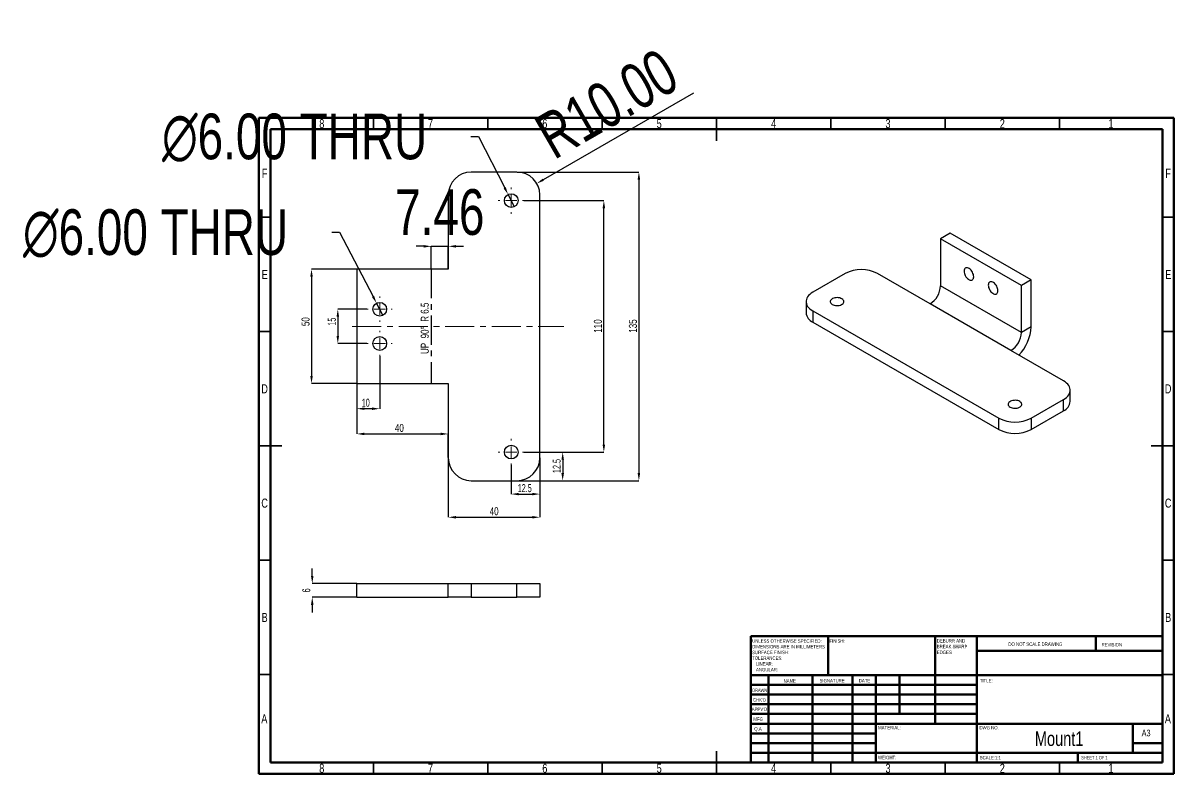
# Model space of a CAD drawing. Header units: inches. Extents: x 1517 to 7040, y -2638 to 1148.
# Drawn here: x 4152 to 4655, y 544 to 872 of the extents above; entities that cross this region are included whole.
import ezdxf

# ---------------------------------------------------------------- set-up
doc = ezdxf.new("R2010")
doc.units = ezdxf.units.IN
doc.header["$MEASUREMENT"] = 0
doc.linetypes.add('CENTERX2', pattern=[20.32, 12.7, -2.54, 2.54, -2.54])
doc.styles.add('SLDTEXTSTYLE0', font='TXT', dxfattribs={"width": 0.75})
doc.styles.add('SLDTEXTSTYLE1', font='TXT', dxfattribs={"width": 0.686449})
doc.styles.add('SLDTEXTSTYLE2', font='TXT', dxfattribs={"width": 0.6875})
doc.styles.add('SLDTEXTSTYLE3', font='TXT', dxfattribs={"width": 0.75})
doc.styles.add('SLDTEXTSTYLE8', font='TXT', dxfattribs={"width": 0.589474})
doc.dimstyles.new('SLDDIMSTYLE0', dxfattribs={"dimtxt": 3.5, "dimasz": 3.302, "dimexe": 0, "dimexo": 0.0625, "dimgap": 0.875, "dimtad": 1, "dimrnd": 1e-09, "dimzin": 12, "dimdsep": 46, "dimtxsty": 'SLDTEXTSTYLE3', "dimsah": 1, "dimcen": 0.09, "dimadec": 0, "dimazin": 3, "dimtfac": 1, "dimtofl": 0, "dimtmove": 0, "dimatfit": 3, "dimfxl": 0, "dimfrac": 2, "dimtolj": 1, "dimtzin": 12, "dimarcsym": 0})
doc.dimstyles.new('SLDDIMSTYLE1', dxfattribs={"dimtxt": 3.5, "dimasz": 3.302, "dimexe": 0, "dimexo": 0.0625, "dimgap": 0.875, "dimtad": 1, "dimrnd": 1e-09, "dimzin": 12, "dimdsep": 46, "dimtxsty": 'SLDTEXTSTYLE8', "dimsah": 1, "dimcen": 0.09, "dimadec": 0, "dimazin": 3, "dimtfac": 1, "dimtofl": 0, "dimtmove": 0, "dimatfit": 3, "dimfxl": 0, "dimfrac": 2, "dimtolj": 1, "dimtzin": 12, "dimarcsym": 0})
doc.dimstyles.new('SLDDIMSTYLE2', dxfattribs={"dimtxt": 20, "dimasz": 3.302, "dimexe": 0, "dimexo": 0.0625, "dimgap": 5, "dimtad": 0, "dimtih": 1, "dimtoh": 1, "dimrnd": 1e-09, "dimzin": 4, "dimdsep": 46, "dimtxsty": 'SLDTEXTSTYLE0', "dimblk1": 'NONE', "dimsah": 1, "dimcen": 0, "dimadec": 0, "dimazin": 1, "dimtfac": 1, "dimtmove": 0, "dimatfit": 3, "dimldrblk": 'NONE', "dimfxl": 0, "dimfrac": 2, "dimtolj": 1, "dimtzin": 12, "dimarcsym": 0})
doc.dimstyles.new('SLDDIMSTYLE3', dxfattribs={"dimtxt": 20, "dimasz": 3.302, "dimexe": 0, "dimexo": 0.0625, "dimgap": 5, "dimtad": 1, "dimrnd": 1e-09, "dimzin": 12, "dimdsep": 46, "dimtxsty": 'SLDTEXTSTYLE0', "dimsah": 1, "dimcen": 0.09, "dimadec": 0, "dimazin": 3, "dimtfac": 1, "dimtmove": 0, "dimatfit": 0, "dimfxl": 0, "dimfrac": 2, "dimtolj": 1, "dimtzin": 12, "dimarcsym": 0})
doc.dimstyles.new('SLDDIMSTYLE4', dxfattribs={"dimtxt": 20, "dimasz": 3.302, "dimexe": 0, "dimexo": 0.0625, "dimgap": 5, "dimtad": 1, "dimrnd": 1e-09, "dimzin": 4, "dimdsep": 46, "dimtxsty": 'SLDTEXTSTYLE0', "dimsah": 1, "dimcen": 0, "dimadec": 0, "dimazin": 1, "dimtfac": 1, "dimtofl": 0, "dimtmove": 0, "dimatfit": 3, "dimfxl": 0, "dimfrac": 2, "dimtolj": 1, "dimtzin": 12, "dimarcsym": 0})

# ---------------------------------------------------------------- blocks, each defined once
blk = doc.blocks.new('SW_NOTE_0')
at = {"color": 0, "linetype": 'Continuous', "lineweight": 0, "char_height": 1.5, "attachment_point": 1, "style": 'SLDTEXTSTYLE0'}
for s, insert in [('UNLESS OTHERWISE SPECIFIED:', (0, 1.93)), ('SURFACE FINISH:', (0, -3.07)), ('DIMENSIONS ARE IN MILLIMETERS', (0, -0.57)), ('TOLERANCES:', (0, -5.57)), ('LINEAR:', (1.69, -8.07)), ('ANGULAR:', (1.69, -10.57))]:
    blk.add_mtext(s, dxfattribs=dict(at, insert=insert))
blk = doc.blocks.new('SW_NOTE_0_1')
at = {"color": 0, "linetype": 'Continuous', "lineweight": 0, "char_height": 1.5, "attachment_point": 1, "style": 'SLDTEXTSTYLE0'}
for s, insert in [('DEBURR AND', (0, 1.93)), ('BREAK SHARP', (0, -0.57)), ('EDGES', (0, -3.07))]:
    blk.add_mtext(s, dxfattribs=dict(at, insert=insert))
blk = doc.blocks.new('*D634')
at = {"color": 0, "linetype": 'Continuous', "lineweight": -2, "transparency": 16777216}
for p, q in [((4297.41, 764.46), (4277.67, 764.46)), ((4277.67, 761.16), (4277.67, 717.77)), ((4297.41, 714.46), (4277.67, 714.46))]:
    blk.add_line(p, q, dxfattribs=at)
at = {"color": 0, "linetype": 'Continuous', "transparency": 16777216}
for points in [[(4277.12, 761.16), (4278.22, 761.16), (4277.67, 764.46)], [(4277.12, 717.77), (4278.22, 717.77), (4277.67, 714.46)]]:
    blk.add_solid(points, dxfattribs=at)
at = {"layer": 'Defpoints', "color": 0, "linetype": 'Continuous', "transparency": 16777216}
for p in [(4297.47, 764.46), (4277.67, 714.46), (4297.47, 714.46)]:
    blk.add_point(p, dxfattribs=at)
at = {"color": 0, "linetype": 'Continuous', "lineweight": 18, "transparency": 16777216, "insert": (4273.3, 741.53), "char_height": 3.5, "attachment_point": 2, "rotation": 90, "style": 'SLDTEXTSTYLE3'}
blk.add_mtext('\\A1;50', dxfattribs=at)
blk = doc.blocks.new('*D635')
at = {"color": 0, "linetype": 'Continuous', "lineweight": -2, "transparency": 16777216}
for p, q in [((4301.91, 746.96), (4289.16, 746.96)), ((4289.16, 743.66), (4289.16, 735.27)), ((4301.91, 731.96), (4289.16, 731.96))]:
    blk.add_line(p, q, dxfattribs=at)
at = {"color": 0, "linetype": 'Continuous', "transparency": 16777216}
for points in [[(4288.61, 743.66), (4289.71, 743.66), (4289.16, 746.96)], [(4288.61, 735.27), (4289.71, 735.27), (4289.16, 731.96)]]:
    blk.add_solid(points, dxfattribs=at)
at = {"layer": 'Defpoints', "color": 0, "linetype": 'Continuous', "transparency": 16777216}
for p in [(4301.97, 746.96), (4289.16, 731.96), (4301.97, 731.96)]:
    blk.add_point(p, dxfattribs=at)
at = {"color": 0, "linetype": 'Continuous', "lineweight": 18, "transparency": 16777216, "insert": (4284.79, 741.53), "char_height": 3.5, "attachment_point": 2, "rotation": 90, "style": 'SLDTEXTSTYLE8'}
blk.add_mtext('\\A1;15', dxfattribs=at)
blk = doc.blocks.new('*D636')
at = {"color": 0, "linetype": 'Continuous', "lineweight": -2, "transparency": 16777216}
for p, q in [((4307.47, 726.4), (4307.47, 703.44)), ((4297.47, 714.4), (4297.47, 703.44)), ((4304.17, 703.44), (4300.78, 703.44))]:
    blk.add_line(p, q, dxfattribs=at)
at = {"color": 0, "linetype": 'Continuous', "transparency": 16777216}
for points in [[(4300.78, 703.99), (4300.78, 702.89), (4297.47, 703.44)], [(4304.17, 703.99), (4304.17, 702.89), (4307.47, 703.44)]]:
    blk.add_solid(points, dxfattribs=at)
at = {"layer": 'Defpoints', "color": 0, "linetype": 'Continuous', "transparency": 16777216}
for p in [(4307.47, 726.46), (4297.47, 714.46), (4297.47, 703.44)]:
    blk.add_point(p, dxfattribs=at)
at = {"color": 0, "linetype": 'Continuous', "lineweight": 18, "transparency": 16777216, "insert": (4301.4, 707.82), "char_height": 3.5, "attachment_point": 2, "style": 'SLDTEXTSTYLE8'}
blk.add_mtext('\\A1;10', dxfattribs=at)
blk = doc.blocks.new('*D637')
at = {"color": 0, "linetype": 'Continuous', "lineweight": -2, "transparency": 16777216}
for p, q in [((4286.55, 780.69), (4289.85, 780.69)), ((4289.85, 780.69), (4304.56, 752.55)), ((4308.86, 744.31), (4306.09, 749.62))]:
    blk.add_line(p, q, dxfattribs=at)
at = {"color": 0, "linetype": 'Continuous', "transparency": 16777216}
blk.add_solid([(4305.04, 752.81), (4304.07, 752.3), (4306.09, 749.62)], dxfattribs=at)
at = {"layer": 'Defpoints', "color": 0, "linetype": 'Continuous', "transparency": 16777216}
for p in [(4306.09, 749.62), (4308.86, 744.31)]:
    blk.add_point(p, dxfattribs=at)
at = {"color": 0, "linetype": 'Continuous', "lineweight": 18, "transparency": 16777216, "insert": (4151.55, 790.69), "char_height": 20, "attachment_point": 1, "style": 'SLDTEXTSTYLE0'}
blk.add_mtext('\\A1;∅6.00 THRU', dxfattribs=at)
blk = doc.blocks.new('_None')
blk = doc.blocks.new('*D638')
at = {"color": 0, "linetype": 'Continuous', "lineweight": -2, "transparency": 16777216}
for p, q in [((4326.71, 774.47), (4323.41, 774.47)), ((4330.01, 764.53), (4330.01, 774.47)), ((4330.01, 774.47), (4337.47, 774.47)), ((4337.47, 764.53), (4337.47, 774.47)), ((4340.78, 774.47), (4344.08, 774.47))]:
    blk.add_line(p, q, dxfattribs=at)
at = {"color": 0, "linetype": 'Continuous', "transparency": 16777216}
for points in [[(4326.71, 775.02), (4326.71, 773.92), (4330.01, 774.47)], [(4340.78, 775.02), (4340.78, 773.92), (4337.47, 774.47)]]:
    blk.add_solid(points, dxfattribs=at)
at = {"layer": 'Defpoints', "color": 0, "linetype": 'Continuous', "transparency": 16777216}
for p in [(4337.47, 774.47), (4330.01, 764.46), (4337.47, 764.46)]:
    blk.add_point(p, dxfattribs=at)
at = {"color": 0, "linetype": 'Continuous', "lineweight": 18, "transparency": 16777216, "insert": (4333.74, 799.47), "char_height": 20, "attachment_point": 2, "style": 'SLDTEXTSTYLE0'}
blk.add_mtext('\\A1;7.46', dxfattribs=at)
blk = doc.blocks.new('*D639')
at = {"color": 0, "linetype": 'Continuous', "lineweight": -2, "transparency": 16777216}
for p, q in [((4297.47, 714.4), (4297.47, 692.41)), ((4300.78, 692.41), (4334.17, 692.41)), ((4337.47, 682.03), (4337.47, 692.41))]:
    blk.add_line(p, q, dxfattribs=at)
at = {"color": 0, "linetype": 'Continuous', "transparency": 16777216}
for points in [[(4300.78, 692.96), (4300.78, 691.86), (4297.47, 692.41)], [(4334.17, 692.96), (4334.17, 691.86), (4337.47, 692.41)]]:
    blk.add_solid(points, dxfattribs=at)
at = {"layer": 'Defpoints', "color": 0, "linetype": 'Continuous', "transparency": 16777216}
for p in [(4297.47, 714.46), (4337.47, 692.41), (4337.47, 681.96)]:
    blk.add_point(p, dxfattribs=at)
at = {"color": 0, "linetype": 'Continuous', "lineweight": 18, "transparency": 16777216, "insert": (4316.09, 696.79), "char_height": 3.5, "attachment_point": 2, "style": 'SLDTEXTSTYLE3'}
blk.add_mtext('\\A1;40', dxfattribs=at)
blk = doc.blocks.new('*D640')
at = {"color": 0, "linetype": 'Continuous', "lineweight": -2, "transparency": 16777216}
for p, q in [((4367.54, 806.96), (4420.78, 806.96)), ((4420.78, 803.66), (4420.78, 675.27)), ((4367.54, 671.96), (4420.78, 671.96))]:
    blk.add_line(p, q, dxfattribs=at)
at = {"color": 0, "linetype": 'Continuous', "transparency": 16777216}
for points in [[(4420.23, 803.66), (4421.33, 803.66), (4420.78, 806.96)], [(4420.23, 675.27), (4421.33, 675.27), (4420.78, 671.96)]]:
    blk.add_solid(points, dxfattribs=at)
at = {"layer": 'Defpoints', "color": 0, "linetype": 'Continuous', "transparency": 16777216}
for p in [(4367.47, 806.96), (4367.47, 671.96), (4420.78, 671.96)]:
    blk.add_point(p, dxfattribs=at)
at = {"color": 0, "linetype": 'Continuous', "lineweight": 18, "transparency": 16777216, "insert": (4416.41, 739.6), "char_height": 3.5, "attachment_point": 2, "rotation": 90, "style": 'SLDTEXTSTYLE3'}
blk.add_mtext('\\A1;135', dxfattribs=at)
blk = doc.blocks.new('*D641')
at = {"color": 0, "linetype": 'Continuous', "lineweight": -2, "transparency": 16777216}
for p, q in [((4370.54, 794.46), (4405.47, 794.46)), ((4405.47, 687.77), (4405.47, 791.16)), ((4370.54, 684.46), (4405.47, 684.46))]:
    blk.add_line(p, q, dxfattribs=at)
at = {"color": 0, "linetype": 'Continuous', "transparency": 16777216}
for points in [[(4404.92, 791.16), (4406.03, 791.16), (4405.47, 794.46)], [(4404.92, 687.77), (4406.03, 687.77), (4405.47, 684.46)]]:
    blk.add_solid(points, dxfattribs=at)
at = {"layer": 'Defpoints', "color": 0, "linetype": 'Continuous', "transparency": 16777216}
for p in [(4370.47, 794.46), (4405.47, 794.46), (4370.47, 684.46)]:
    blk.add_point(p, dxfattribs=at)
at = {"color": 0, "linetype": 'Continuous', "lineweight": 18, "transparency": 16777216, "insert": (4401.1, 739.6), "char_height": 3.5, "attachment_point": 2, "rotation": 90, "style": 'SLDTEXTSTYLE3'}
blk.add_mtext('\\A1;110', dxfattribs=at)
blk = doc.blocks.new('*D642')
at = {"color": 0, "linetype": 'Continuous', "lineweight": -2, "transparency": 16777216}
for p, q in [((4337.47, 681.9), (4337.47, 655.96)), ((4377.47, 681.9), (4377.47, 655.96)), ((4340.78, 655.96), (4374.17, 655.96))]:
    blk.add_line(p, q, dxfattribs=at)
at = {"color": 0, "linetype": 'Continuous', "transparency": 16777216}
for points in [[(4340.78, 656.51), (4340.78, 655.41), (4337.47, 655.96)], [(4374.17, 656.51), (4374.17, 655.41), (4377.47, 655.96)]]:
    blk.add_solid(points, dxfattribs=at)
at = {"layer": 'Defpoints', "color": 0, "linetype": 'Continuous', "transparency": 16777216}
for p in [(4337.47, 681.96), (4377.47, 681.96), (4377.47, 655.96)]:
    blk.add_point(p, dxfattribs=at)
at = {"color": 0, "linetype": 'Continuous', "lineweight": 18, "transparency": 16777216, "insert": (4357.5, 660.34), "char_height": 3.5, "attachment_point": 2, "style": 'SLDTEXTSTYLE3'}
blk.add_mtext('\\A1;40', dxfattribs=at)
blk = doc.blocks.new('*D643')
at = {"color": 0, "linetype": 'Continuous', "lineweight": -2, "transparency": 16777216}
for p, q in [((4370.54, 684.46), (4387.47, 684.46)), ((4387.47, 681.16), (4387.47, 675.27)), ((4367.54, 671.96), (4387.47, 671.96))]:
    blk.add_line(p, q, dxfattribs=at)
at = {"color": 0, "linetype": 'Continuous', "transparency": 16777216}
for points in [[(4386.92, 681.16), (4388.03, 681.16), (4387.47, 684.46)], [(4386.92, 675.27), (4388.03, 675.27), (4387.47, 671.96)]]:
    blk.add_solid(points, dxfattribs=at)
at = {"layer": 'Defpoints', "color": 0, "linetype": 'Continuous', "transparency": 16777216}
for p in [(4370.47, 684.46), (4367.47, 671.96), (4387.47, 671.96)]:
    blk.add_point(p, dxfattribs=at)
at = {"color": 0, "linetype": 'Continuous', "lineweight": 18, "transparency": 16777216, "insert": (4383.1, 678.37), "char_height": 3.5, "attachment_point": 2, "rotation": 90, "style": 'SLDTEXTSTYLE8'}
blk.add_mtext('\\A1;12.5', dxfattribs=at)
blk = doc.blocks.new('*D644')
at = {"color": 0, "linetype": 'Continuous', "lineweight": -2, "transparency": 16777216}
for p, q in [((4377.47, 681.9), (4377.47, 666.09)), ((4364.97, 678.9), (4364.97, 666.09)), ((4368.28, 666.09), (4374.17, 666.09))]:
    blk.add_line(p, q, dxfattribs=at)
at = {"color": 0, "linetype": 'Continuous', "transparency": 16777216}
for points in [[(4368.28, 666.64), (4368.28, 665.54), (4364.97, 666.09)], [(4374.17, 666.64), (4374.17, 665.54), (4377.47, 666.09)]]:
    blk.add_solid(points, dxfattribs=at)
at = {"layer": 'Defpoints', "color": 0, "linetype": 'Continuous', "transparency": 16777216}
for p in [(4377.47, 681.96), (4364.97, 678.96), (4377.47, 666.09)]:
    blk.add_point(p, dxfattribs=at)
at = {"color": 0, "linetype": 'Continuous', "lineweight": 18, "transparency": 16777216, "insert": (4370.88, 670.46), "char_height": 3.5, "attachment_point": 2, "style": 'SLDTEXTSTYLE8'}
blk.add_mtext('\\A1;12.5', dxfattribs=at)
blk = doc.blocks.new('*D645')
at = {"color": 0, "linetype": 'Continuous', "lineweight": -2, "transparency": 16777216}
blk.add_line((4444.64, 841.52), (4378.99, 803.62), dxfattribs=at)
at = {"color": 0, "linetype": 'Continuous', "transparency": 16777216}
blk.add_solid([(4378.72, 804.09), (4379.27, 803.14), (4376.14, 801.96)], dxfattribs=at)
at = {"layer": 'Defpoints', "color": 0, "linetype": 'Continuous', "transparency": 16777216}
for p in [(4376.14, 801.96), (4367.47, 796.96)]:
    blk.add_point(p, dxfattribs=at)
at = {"color": 0, "linetype": 'Continuous', "lineweight": 18, "transparency": 16777216, "insert": (4373.68, 829.42), "char_height": 20, "attachment_point": 1, "rotation": 30, "style": 'SLDTEXTSTYLE0'}
blk.add_mtext('\\A1;R10.00', dxfattribs=at)
blk = doc.blocks.new('*D646')
at = {"color": 0, "linetype": 'Continuous', "lineweight": -2, "transparency": 16777216}
for p, q in [((4347.35, 822.55), (4350.65, 822.55)), ((4350.65, 822.55), (4362.11, 800.08)), ((4366.34, 791.79), (4363.61, 797.14))]:
    blk.add_line(p, q, dxfattribs=at)
at = {"color": 0, "linetype": 'Continuous', "transparency": 16777216}
blk.add_solid([(4362.6, 800.33), (4361.62, 799.83), (4363.61, 797.14)], dxfattribs=at)
at = {"layer": 'Defpoints', "color": 0, "linetype": 'Continuous', "transparency": 16777216}
for p in [(4363.61, 797.14), (4366.34, 791.79)]:
    blk.add_point(p, dxfattribs=at)
at = {"color": 0, "linetype": 'Continuous', "lineweight": 18, "transparency": 16777216, "insert": (4212.35, 832.55), "char_height": 20, "attachment_point": 1, "style": 'SLDTEXTSTYLE0'}
blk.add_mtext('\\A1;∅6.00 THRU', dxfattribs=at)
blk = doc.blocks.new('SW_CENTERMARKSYMBOL_0')
at = {"color": 0, "linetype": 'Continuous', "lineweight": 18}
for p, q in [((0, 5), (0, 5.5)), ((-5, 0), (-5.5, 0)), ((0, 0), (-2.5, 0)), ((0, 0), (0, 2.5)), ((0, 0), (0, -2.5)), ((0, 0), (2.5, 0)), ((5, 0), (5.5, 0)), ((0, -5), (0, -5.5))]:
    blk.add_line(p, q, dxfattribs=at)
blk = doc.blocks.new('SW_CENTERMARKSYMBOL_1')
at = {"color": 0, "linetype": 'Continuous', "lineweight": 18}
for p, q in [((0, 5), (0, 5.5)), ((-5, 0), (-5.5, 0)), ((0, 0), (-2.5, 0)), ((0, 0), (0, 2.5)), ((0, 0), (0, -2.5)), ((0, 0), (2.5, 0)), ((5, 0), (5.5, 0)), ((0, -5), (0, -5.5))]:
    blk.add_line(p, q, dxfattribs=at)
blk = doc.blocks.new('SW_CENTERMARKSYMBOL_2')
at = {"color": 0, "linetype": 'Continuous', "lineweight": 18}
for p, q in [((0, 5), (0, 5.75)), ((-5, 0), (-5.75, 0)), ((0, 0), (-2.5, 0)), ((0, 0), (0, 2.5)), ((0, 0), (0, -2.5)), ((0, 0), (2.5, 0)), ((5, 0), (5.75, 0)), ((0, -5), (0, -5.75))]:
    blk.add_line(p, q, dxfattribs=at)
blk = doc.blocks.new('SW_CENTERMARKSYMBOL_3')
at = {"color": 0, "linetype": 'Continuous', "lineweight": 18}
for p, q in [((0, 5), (0, 5.75)), ((-5, 0), (-5.75, 0)), ((0, 0), (-2.5, 0)), ((0, 0), (0, 2.5)), ((0, 0), (0, -2.5)), ((0, 0), (2.5, 0)), ((5, 0), (5.75, 0)), ((0, -5), (0, -5.75))]:
    blk.add_line(p, q, dxfattribs=at)
blk = doc.blocks.new('*D647')
at = {"color": 0, "linetype": 'Continuous', "lineweight": -2, "transparency": 16777216}
for p, q in [((4277.99, 630.25), (4277.99, 633.55)), ((4297.41, 626.95), (4277.99, 626.95)), ((4297.41, 620.95), (4277.99, 620.95)), ((4277.99, 617.64), (4277.99, 614.34))]:
    blk.add_line(p, q, dxfattribs=at)
at = {"color": 0, "linetype": 'Continuous', "transparency": 16777216}
for points in [[(4277.44, 630.25), (4278.54, 630.25), (4277.99, 626.95)], [(4277.44, 617.64), (4278.54, 617.64), (4277.99, 620.95)]]:
    blk.add_solid(points, dxfattribs=at)
at = {"layer": 'Defpoints', "color": 0, "linetype": 'Continuous', "transparency": 16777216}
for p in [(4297.47, 626.95), (4277.99, 620.95), (4297.47, 620.95)]:
    blk.add_point(p, dxfattribs=at)
at = {"color": 0, "linetype": 'Continuous', "lineweight": 18, "transparency": 16777216, "insert": (4273.62, 623.95), "char_height": 3.5, "attachment_point": 2, "rotation": 90, "style": 'SLDTEXTSTYLE8'}
blk.add_mtext('\\A1;6', dxfattribs=at)

msp = doc.modelspace()

# ---------------------------------------------------------------- linework, layer by layer
at = {"color": 7, "linetype": 'Continuous', "lineweight": 70}
for p, q in [((4254.706, 543.657), (4254.706, 830.657)), ((4254.706, 830.657), (4654.706, 830.657)), ((4654.706, 830.657), (4654.706, 543.657)), ((4259.706, 548.657), (4259.706, 825.657)), ((4259.706, 825.657), (4649.706, 825.657)), ((4649.706, 825.657), (4649.706, 548.657)), ((4649.706, 548.657), (4259.706, 548.657)), ((4654.706, 543.657), (4254.706, 543.657))]:
    msp.add_line(p, q, dxfattribs=at)
at = {"color": 7, "linetype": 'Continuous', "lineweight": 35}
for p, q in [((4304.706, 825.657), (4304.706, 830.657)), ((4354.706, 825.657), (4354.706, 830.657)), ((4404.706, 825.657), (4404.706, 830.657)), ((4454.706, 830.657), (4454.706, 820.657)), ((4454.706, 825.657), (4454.706, 830.657)), ((4504.706, 825.657), (4504.706, 830.657)), ((4554.706, 825.657), (4554.706, 830.657)), ((4604.706, 825.657), (4604.706, 830.657)), ((4259.706, 787.157), (4254.706, 787.157)), ((4649.706, 787.157), (4654.706, 787.157)), ((4259.706, 737.157), (4254.706, 737.157)), ((4649.706, 737.157), (4654.706, 737.157)), ((4254.706, 687.157), (4264.706, 687.157)), ((4259.706, 687.157), (4254.706, 687.157)), ((4654.706, 687.157), (4644.706, 687.157)), ((4649.706, 687.157), (4654.706, 687.157)), ((4259.706, 637.157), (4254.706, 637.157)), ((4649.706, 637.157), (4654.706, 637.157)), ((4259.706, 587.157), (4254.706, 587.157)), ((4649.706, 587.157), (4654.706, 587.157)), ((4454.706, 543.657), (4454.706, 553.657)), ((4304.706, 548.657), (4304.706, 543.657)), ((4354.706, 548.657), (4354.706, 543.657)), ((4404.706, 548.657), (4404.706, 543.657)), ((4454.706, 548.657), (4454.706, 543.657)), ((4504.706, 548.657), (4504.706, 543.657)), ((4554.706, 548.657), (4554.706, 543.657)), ((4604.706, 548.657), (4604.706, 543.657))]:
    msp.add_line(p, q, dxfattribs=at)
at = {"color": 7, "linetype": 'Continuous', "lineweight": 25}
for p, q in [((4367.475, 806.965), (4347.475, 806.965)), ((4337.475, 796.965), (4337.475, 764.465)), ((4377.475, 681.965), (4377.475, 796.965)), ((4556.909, 780.157), (4552.666, 777.708)), ((4592.264, 759.747), (4556.909, 780.157)), ((4588.021, 757.297), (4552.666, 777.708)), ((4552.666, 777.708), (4552.666, 757.231)), ((4297.475, 764.465), (4297.475, 714.465)), ((4337.475, 764.465), (4297.475, 764.465)), ((4510.947, 762.537), (4496.804, 754.372)), ((4548.07, 749.27), (4525.089, 762.537)), ((4588.021, 736.821), (4552.666, 757.231)), ((4592.264, 759.747), (4588.021, 757.297)), ((4588.021, 736.821), (4588.021, 757.297)), ((4592.264, 739.27), (4592.264, 759.747)), ((4493.875, 750.29), (4493.875, 745.391)), ((4496.804, 746.208), (4578.122, 699.265)), ((4496.804, 746.208), (4496.804, 741.309)), ((4583.425, 728.86), (4548.07, 749.27)), ((4496.804, 741.309), (4578.122, 694.366)), ((4592.264, 739.27), (4588.021, 736.821)), ((4606.406, 715.593), (4583.425, 728.86)), ((4297.475, 714.465), (4337.475, 714.465)), ((4337.475, 714.465), (4337.475, 681.965)), ((4609.335, 706.612), (4609.335, 711.511)), ((4592.264, 699.265), (4606.406, 707.429)), ((4606.406, 702.53), (4606.406, 707.429)), ((4592.264, 694.366), (4606.406, 702.53)), ((4578.122, 694.366), (4578.122, 699.265)), ((4592.264, 699.265), (4592.264, 694.366)), ((4347.475, 671.965), (4367.475, 671.965)), ((4297.475, 620.945), (4297.475, 626.945)), ((4297.475, 626.945), (4337.475, 626.945)), ((4337.475, 620.945), (4337.475, 626.945)), ((4337.475, 626.945), (4347.475, 626.945)), ((4347.475, 626.945), (4347.475, 620.945)), ((4347.475, 626.945), (4367.475, 626.945)), ((4367.475, 620.945), (4367.475, 626.945)), ((4367.475, 626.945), (4377.475, 626.945)), ((4377.475, 626.945), (4377.475, 620.945)), ((4297.475, 620.945), (4337.475, 620.945)), ((4347.475, 620.945), (4337.475, 620.945)), ((4347.475, 620.945), (4367.475, 620.945)), ((4377.475, 620.945), (4367.475, 620.945))]:
    msp.add_line(p, q, dxfattribs=at)
at = {"color": 7, "linetype": 'CENTERX2'}
msp.add_line((4330.014, 764.465), (4330.014, 714.465), dxfattribs=at)
at = {"color": 7, "linetype": 'CENTERX2', "lineweight": 18}
msp.add_line((4295.475, 739.465), (4388.006, 739.465), dxfattribs=at)
at = {"color": 7, "linetype": 'Continuous', "lineweight": 50}
for p, q in [((4469.706, 603.907), (4649.706, 603.907)), ((4469.706, 603.907), (4469.706, 548.657)), ((4503.506, 586.907), (4503.506, 603.907)), ((4550.306, 603.907), (4550.306, 565.657)), ((4568.506, 603.907), (4568.506, 548.657)), ((4620.506, 597.532), (4620.506, 603.907)), ((4649.706, 597.532), (4568.506, 597.532)), ((4649.706, 586.907), (4469.706, 586.907)), ((4477.506, 586.907), (4477.506, 548.657)), ((4496.697, 586.907), (4496.697, 548.657)), ((4514.105, 586.907), (4514.105, 548.657)), ((4524.306, 548.657), (4524.306, 586.907)), ((4534.706, 569.907), (4534.706, 586.907)), ((4568.506, 582.657), (4469.706, 582.657)), ((4568.506, 578.407), (4469.706, 578.407)), ((4568.506, 574.157), (4469.706, 574.157)), ((4568.506, 569.907), (4469.706, 569.907)), ((4524.306, 565.657), (4469.706, 565.657)), ((4524.306, 565.657), (4649.706, 565.657)), ((4636.706, 552.907), (4636.706, 565.657)), ((4524.306, 561.407), (4469.706, 561.407)), ((4524.306, 557.157), (4469.706, 557.157)), ((4649.706, 557.157), (4636.706, 557.157)), ((4469.706, 552.907), (4649.706, 552.907)), ((4612.706, 548.657), (4612.706, 552.907))]:
    msp.add_line(p, q, dxfattribs=at)
at = {"color": 7, "linetype": 'Continuous', "lineweight": 25, "flags": 128}
for points in [[(4567.162, 761.174), (4567.125, 761.645), (4567.018, 762.142), (4566.844, 762.647), (4566.608, 763.144), (4566.319, 763.615), (4565.986, 764.045), (4565.621, 764.42), (4565.236, 764.725), (4564.845, 764.951), (4564.46, 765.09), (4564.095, 765.137), (4563.762, 765.091), (4563.473, 764.954), (4563.237, 764.729), (4563.062, 764.425), (4562.955, 764.052), (4562.919, 763.623), (4562.955, 763.152), (4563.062, 762.656), (4563.237, 762.15), (4563.473, 761.653), (4563.762, 761.182), (4564.095, 760.752), (4564.46, 760.378), (4564.845, 760.072), (4565.236, 759.846), (4565.621, 759.707), (4565.986, 759.66), (4566.319, 759.706), (4566.608, 759.843), (4566.844, 760.068), (4567.018, 760.372), (4567.125, 760.745), (4567.162, 761.174)], [(4573.526, 757.5), (4573.562, 757.029), (4573.669, 756.532), (4573.843, 756.027), (4574.079, 755.53), (4574.368, 755.059), (4574.701, 754.629), (4575.066, 754.254), (4575.451, 753.949), (4575.843, 753.723), (4576.227, 753.584), (4576.592, 753.537), (4576.925, 753.583), (4577.215, 753.72), (4577.45, 753.945), (4577.625, 754.249), (4577.732, 754.622), (4577.768, 755.051), (4577.732, 755.522), (4577.625, 756.018), (4577.45, 756.524), (4577.215, 757.021), (4576.925, 757.492), (4576.592, 757.922), (4576.227, 758.296), (4575.843, 758.602), (4575.451, 758.828), (4575.066, 758.967), (4574.701, 759.014), (4574.368, 758.968), (4574.079, 758.831), (4573.843, 758.606), (4573.669, 758.302), (4573.562, 757.929), (4573.526, 757.5)], [(4496.804, 754.372), (4496.104, 753.923), (4495.489, 753.435), (4494.965, 752.911), (4494.54, 752.359), (4494.216, 751.785), (4493.999, 751.194), (4493.889, 750.593), (4493.889, 749.988), (4493.999, 749.387), (4494.216, 748.796), (4494.54, 748.222), (4494.965, 747.67), (4495.489, 747.146), (4496.104, 746.657), (4496.804, 746.208)], [(4505.29, 749.066), (4505.716, 748.862), (4506.199, 748.706), (4506.724, 748.605), (4507.272, 748.56), (4507.826, 748.575), (4508.364, 748.648), (4508.871, 748.777), (4509.328, 748.958), (4509.719, 749.184), (4510.032, 749.448), (4510.256, 749.74), (4510.382, 750.051), (4510.408, 750.37), (4510.331, 750.687), (4510.155, 750.99), (4509.886, 751.269), (4509.532, 751.515), (4509.106, 751.719), (4508.623, 751.875), (4508.098, 751.976), (4507.55, 752.02), (4506.997, 752.006), (4506.458, 751.933), (4505.951, 751.803), (4505.494, 751.623), (4505.103, 751.397), (4504.79, 751.133), (4504.567, 750.841), (4504.44, 750.53), (4504.414, 750.21), (4504.491, 749.894), (4504.667, 749.591), (4504.936, 749.312), (4505.29, 749.066)], [(4606.406, 707.429), (4607.106, 707.878), (4607.722, 708.367), (4608.245, 708.89), (4608.671, 709.442), (4608.994, 710.017), (4609.212, 710.608), (4609.321, 711.209), (4609.321, 711.813), (4609.212, 712.414), (4608.994, 713.005), (4608.671, 713.58), (4608.245, 714.132), (4607.722, 714.655), (4607.106, 715.144), (4606.406, 715.593)], [(4587.314, 706.613), (4586.888, 706.817), (4586.405, 706.972), (4585.88, 707.074), (4585.331, 707.118), (4584.778, 707.103), (4584.239, 707.03), (4583.733, 706.901), (4583.276, 706.72), (4582.885, 706.494), (4582.572, 706.231), (4582.348, 705.938), (4582.222, 705.627), (4582.196, 705.308), (4582.272, 704.991), (4582.448, 704.688), (4582.718, 704.409), (4583.071, 704.163), (4583.497, 703.959), (4583.981, 703.804), (4584.506, 703.702), (4585.054, 703.658), (4585.607, 703.673), (4586.146, 703.746), (4586.653, 703.875), (4587.109, 704.056), (4587.501, 704.282), (4587.814, 704.545), (4588.037, 704.838), (4588.164, 705.149), (4588.19, 705.468), (4588.113, 705.784), (4587.937, 706.088), (4587.668, 706.367), (4587.314, 706.613)]]:
    msp.add_lwpolyline(points, dxfattribs=at)
at = {"color": 7, "linetype": 'Continuous', "lineweight": 25}
for centre in [(4364.975, 794.465), (4307.475, 746.965), (4307.475, 731.965), (4364.975, 684.465)]:
    msp.add_circle(centre, 3, dxfattribs=at)
for centre, radius, start, end in [((4347.475, 796.965), 10, 90, 180), ((4367.475, 796.965), 10, 0, 90), ((4518.018, 748.937), 15.328, 62.52843, 117.47157), ((4542.687, 757.685), 9.989, 302.60548, 357.39452), ((4498.828, 745.853), 4.974, 185.32934, 245.9908), ((4578.042, 737.275), 9.989, 302.60548, 357.39452), ((4572.783, 740.249), 19.506, 316.53308, 357.1211), ((4604.382, 707.074), 4.974, 294.0092, 354.67066), ((4585.193, 712.865), 15.328, 242.52843, 297.47157), ((4585.193, 707.966), 15.328, 242.52843, 297.47157), ((4347.475, 681.965), 10, 180, 270), ((4367.475, 681.965), 10, 270, 0)]:
    msp.add_arc(centre, radius, start, end, dxfattribs=at)

# ---------------------------------------------------------------- block references
at = {"color": 7, "linetype": 'Continuous', "lineweight": 0}
for name, p in [('SW_CENTERMARKSYMBOL_2', (4364.975, 794.465)), ('SW_CENTERMARKSYMBOL_0', (4307.475, 746.965)), ('SW_CENTERMARKSYMBOL_1', (4307.475, 731.965)), ('SW_CENTERMARKSYMBOL_3', (4364.975, 684.465)), ('SW_NOTE_0', (4470.3, 600.645)), ('SW_NOTE_0_1', (4551.015, 600.727))]:
    msp.add_blockref(name, p, dxfattribs=at)

# ---------------------------------------------------------------- texts
for s, insert, char_height, attachment_point, style in [('8', (4282.166, 830.131), 3.969, 2, 'SLDTEXTSTYLE0'), ('7', (4329.666, 830.131), 3.969, 2, 'SLDTEXTSTYLE0'), ('6', (4379.666, 830.131), 3.969, 2, 'SLDTEXTSTYLE0'), ('5', (4429.666, 830.131), 3.969, 2, 'SLDTEXTSTYLE0'), ('4', (4479.666, 830.131), 3.969, 2, 'SLDTEXTSTYLE0'), ('3', (4529.666, 830.131), 3.969, 2, 'SLDTEXTSTYLE0'), ('2', (4579.666, 830.131), 3.969, 2, 'SLDTEXTSTYLE0'), ('1', (4627.166, 830.131), 3.969, 2, 'SLDTEXTSTYLE0'), ('F', (4257.164, 808.381), 3.969, 2, 'SLDTEXTSTYLE0'), ('F', (4652.164, 808.381), 3.969, 2, 'SLDTEXTSTYLE0'), ('E', (4257.214, 764.131), 3.969, 2, 'SLDTEXTSTYLE0'), ('E', (4652.214, 764.131), 3.969, 2, 'SLDTEXTSTYLE0'), ('D', (4257.159, 714.131), 3.969, 2, 'SLDTEXTSTYLE0'), ('D', (4652.159, 714.131), 3.969, 2, 'SLDTEXTSTYLE0'), ('C', (4257.165, 664.131), 3.969, 2, 'SLDTEXTSTYLE0'), ('C', (4652.165, 664.131), 3.969, 2, 'SLDTEXTSTYLE0'), ('B', (4257.177, 614.131), 3.969, 2, 'SLDTEXTSTYLE0'), ('B', (4652.177, 614.131), 3.969, 2, 'SLDTEXTSTYLE0'), ('FINISH:', (4504.077, 602.576), 1.5, 1, 'SLDTEXTSTYLE0'), ('DO NOT SCALE DRAWING', (4582.321, 601.19), 1.5, 1, 'SLDTEXTSTYLE0'), ('REVISION', (4623.034, 600.992), 1.5, 1, 'SLDTEXTSTYLE0'), ('NAME', (4484.028, 585.159), 1.5, 1, 'SLDTEXTSTYLE0'), ('SIGNATURE', (4499.74, 585.219), 1.5, 1, 'SLDTEXTSTYLE0'), ('DATE', (4516.921, 585.233), 1.5, 1, 'SLDTEXTSTYLE0'), ('TITLE:', (4569.796, 585.233), 1.5, 1, 'SLDTEXTSTYLE0'), ('DRAWN', (4470.349, 581.042), 1.5, 1, 'SLDTEXTSTYLE1'), ("CHK'D", (4470.645, 576.819), 1.5, 1, 'SLDTEXTSTYLE0'), ('A', (4257.046, 569.825), 3.969, 2, 'SLDTEXTSTYLE0'), ("APPV'D", (4470.108, 572.723), 1.5, 1, 'SLDTEXTSTYLE0'), ('A', (4652.046, 569.825), 3.969, 2, 'SLDTEXTSTYLE0'), ('MFG', (4470.83, 568.373), 1.5, 1, 'SLDTEXTSTYLE0'), ('Q.A', (4471.215, 564.162), 1.5, 1, 'SLDTEXTSTYLE0'), ('MATERIAL:', (4525.352, 564.643), 1.5, 1, 'SLDTEXTSTYLE0'), ('DWG NO.', (4569.659, 564.643), 1.5, 1, 'SLDTEXTSTYLE0'), ('Mount1', (4604.505, 562.264), 6.35, 2, 'SLDTEXTSTYLE0'), ('A3', (4640.577, 563.064), 2.9104, 1, 'SLDTEXTSTYLE0'), ('WEIGHT:', (4525.324, 551.606), 1.4986, 1, 'SLDTEXTSTYLE0'), ('SCALE:1:1', (4569.78, 551.557), 1.5, 1, 'SLDTEXTSTYLE0'), ('SHEET 1 OF 1', (4614.184, 551.557), 1.5, 1, 'SLDTEXTSTYLE2'), ('8', (4282.166, 548.131), 3.969, 2, 'SLDTEXTSTYLE0'), ('7', (4329.666, 548.131), 3.969, 2, 'SLDTEXTSTYLE0'), ('6', (4379.666, 548.131), 3.969, 2, 'SLDTEXTSTYLE0'), ('5', (4429.666, 548.131), 3.969, 2, 'SLDTEXTSTYLE0'), ('4', (4479.666, 548.131), 3.969, 2, 'SLDTEXTSTYLE0'), ('3', (4529.666, 548.131), 3.969, 2, 'SLDTEXTSTYLE0'), ('2', (4579.666, 548.131), 3.969, 2, 'SLDTEXTSTYLE0'), ('1', (4627.166, 548.131), 3.969, 2, 'SLDTEXTSTYLE0')]:
    msp.add_mtext(s, dxfattribs=dict(at, insert=insert, char_height=char_height, attachment_point=attachment_point, style=style))
at = {"color": 7, "linetype": 'Continuous', "lineweight": 0, "insert": (4325.416, 738.616), "char_height": 3.5, "attachment_point": 2, "rotation": 90, "style": 'SLDTEXTSTYLE3'}
msp.add_mtext('UP  90°  R 6.5', dxfattribs=at)

# ---------------------------------------------------------------- dimensions: what is measured, and where the dimension line sits
at = {"color": 7, "linetype": 'Continuous', "lineweight": 18}
dim = msp.add_radius_dim(center=(4367.475, 796.965), mpoint=(4376.135, 801.965), dimstyle='SLDDIMSTYLE4', dxfattribs=at)
dim.commit()
dim.dimension.update_dxf_attribs({"geometry": '*D645', "text_midpoint": (4405.748, 836.382)})
for p1, p2, picture, middle in [((4366.338, 791.792), (4363.612, 797.137), '*D646', (4277.347, 822.553)), ((4308.864, 744.306), (4306.086, 749.624), '*D637', (4216.551, 780.692))]:
    dim = msp.add_diameter_dim_2p(p1=p1, p2=p2, text='<> THRU', dimstyle='SLDDIMSTYLE2', dxfattribs=at)
    dim.commit()
    dim.dimension.update_dxf_attribs({"geometry": picture, "text_midpoint": middle, "dimtype": 163})
for base, p1, p2, dimstyle, picture, middle in [((4420.784, 671.965), (4367.475, 806.965), (4367.475, 671.965), 'SLDDIMSTYLE0', '*D640', (4420.784, 739.595)), ((4405.475, 794.465), (4370.475, 684.465), (4370.475, 794.465), 'SLDDIMSTYLE0', '*D641', (4405.475, 739.595)), ((4277.673, 714.465), (4297.475, 764.465), (4297.475, 714.465), 'SLDDIMSTYLE0', '*D634', (4277.673, 741.531)), ((4289.16, 731.965), (4301.975, 746.965), (4301.975, 731.965), 'SLDDIMSTYLE1', '*D635', (4289.16, 741.531)), ((4387.475, 671.965), (4370.475, 684.465), (4367.475, 671.965), 'SLDDIMSTYLE1', '*D643', (4387.475, 678.372)), ((4277.993, 620.945), (4297.475, 626.945), (4297.475, 620.945), 'SLDDIMSTYLE1', '*D647', (4277.993, 623.945))]:
    dim = msp.add_linear_dim(base=base, p1=p1, p2=p2, angle=90, dimstyle=dimstyle, dxfattribs=at)
    dim.commit()
    dim.dimension.update_dxf_attribs({"geometry": picture, "text_midpoint": middle, "dimtype": 160})
for base, p1, p2, dimstyle, picture, middle in [((4337.475, 774.472), (4330.014, 764.465), (4337.475, 764.465), 'SLDDIMSTYLE3', '*D638', (4333.744, 774.472)), ((4297.475, 703.443), (4307.475, 726.465), (4297.475, 714.465), 'SLDDIMSTYLE1', '*D636', (4301.403, 703.443)), ((4337.475, 692.413), (4297.475, 714.465), (4337.475, 681.965), 'SLDDIMSTYLE0', '*D639', (4316.09, 692.413)), ((4377.475, 655.965), (4337.475, 681.965), (4377.475, 681.965), 'SLDDIMSTYLE0', '*D642', (4357.498, 655.965)), ((4377.475, 666.086), (4364.975, 678.965), (4377.475, 681.965), 'SLDDIMSTYLE1', '*D644', (4370.884, 666.086))]:
    dim = msp.add_linear_dim(base=base, p1=p1, p2=p2, dimstyle=dimstyle, dxfattribs=at)
    dim.commit()
    dim.dimension.update_dxf_attribs({"geometry": picture, "text_midpoint": middle, "dimtype": 160})

doc.saveas('drawing.dxf')
